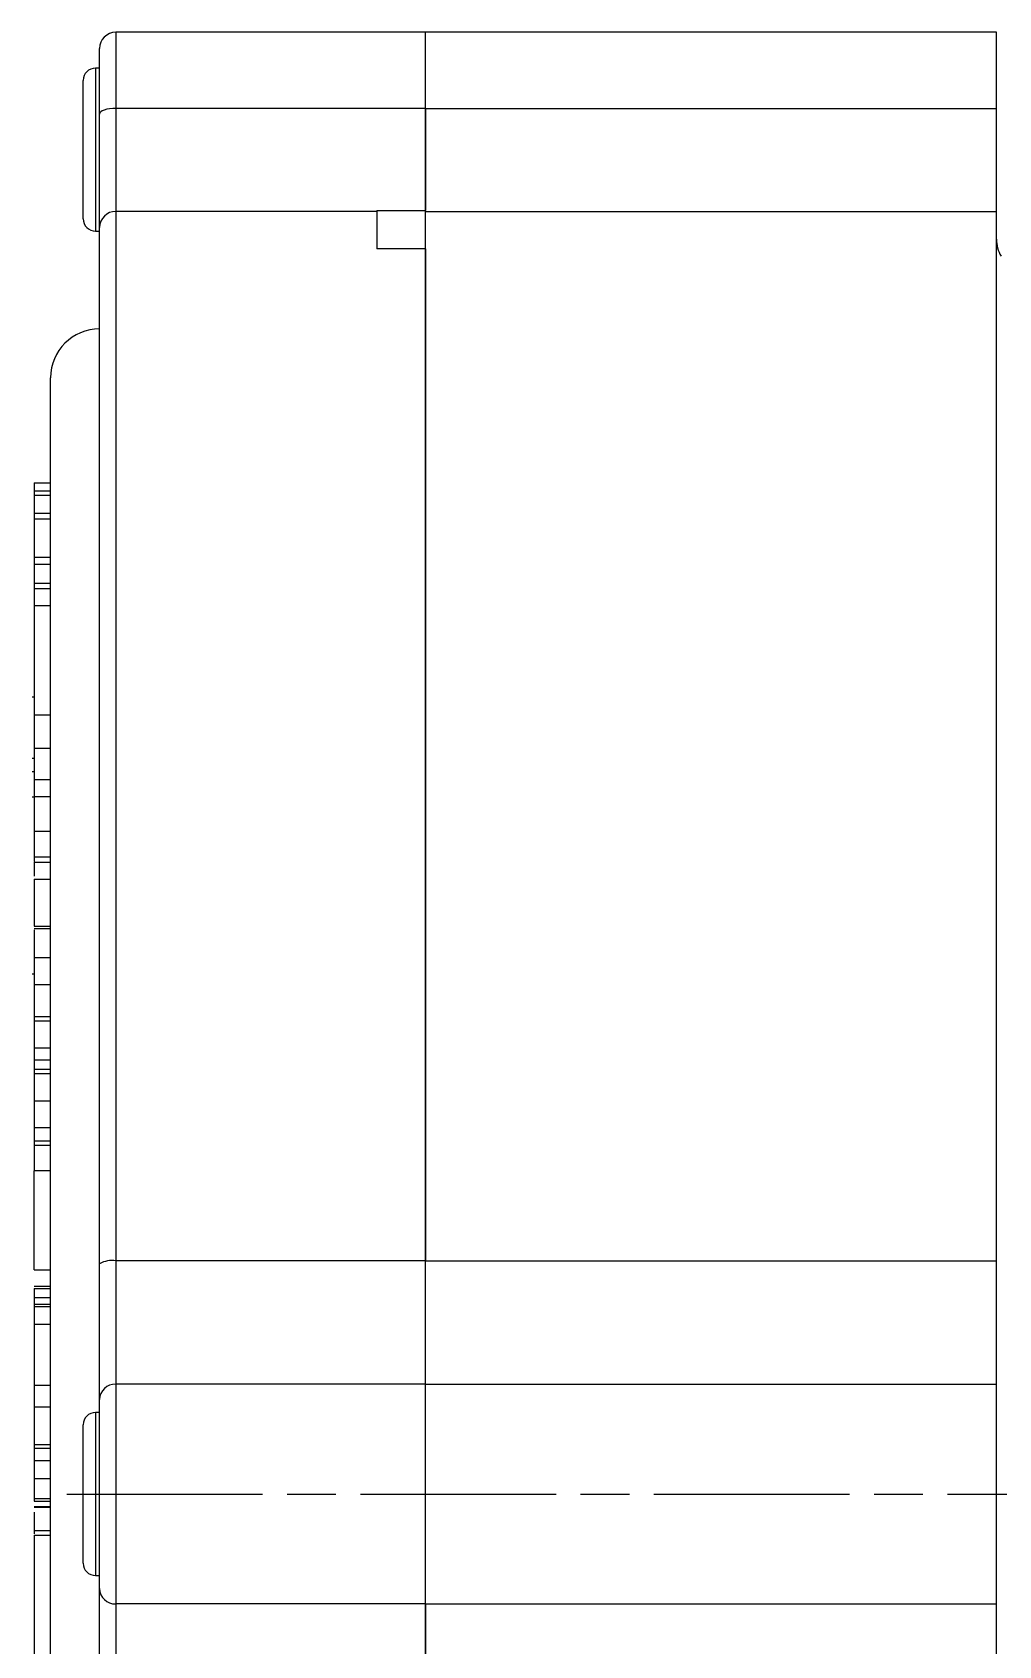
# Model space of a CAD drawing. Header units: millimetres. Extents: x 6533 to 7793, y 6972 to 7863.
# Drawn here: x 6807.3 to 6866.6, y 7242.1 to 7341.1 of the extents above; entities that cross this region are included whole.
import ezdxf

# ---------------------------------------------------------------- set-up
doc = ezdxf.new("R2010")
doc.units = ezdxf.units.MM
doc.linetypes.add('AM_ISO08W050', pattern=[18, 12, -1.5, 3, -1.5])
doc.layers.add('AM_7', color=4, linetype='AM_ISO08W050', lineweight=25)

msp = doc.modelspace()

# ---------------------------------------------------------------- linework, layer by layer
at = {"color": 7, "linetype": 'Continuous', "lineweight": 25}
for p, q in [((6831.469, 7341.069), (6812.469, 7341.069)), ((6812.469, 7341.069), (6812.469, 7336.401)), ((6866.469, 7341.069), (6831.469, 7341.069)), ((6831.469, 7336.401), (6831.469, 7341.069)), ((6866.469, 7336.401), (6866.469, 7341.069)), ((6811.469, 7336.049), (6811.469, 7340.069)), ((6811.469, 7338.869), (6811.219, 7338.869)), ((6811.219, 7338.869), (6811.219, 7333.869)), ((6810.469, 7333.869), (6810.469, 7338.119)), ((6811.469, 7329.095), (6811.469, 7336.049)), ((6812.469, 7336.401), (6812.469, 7330.078)), ((6831.469, 7336.401), (6812.469, 7336.401)), ((6831.469, 7336.401), (6866.469, 7336.401)), ((6831.469, 7330.078), (6831.469, 7336.401)), ((6831.469, 7336.401), (6831.469, 7330.135)), ((6866.469, 7330.078), (6866.469, 7336.401)), ((6810.469, 7329.619), (6810.469, 7333.869)), ((6811.219, 7333.869), (6811.219, 7328.869)), ((6812.469, 7330.078), (6812.469, 7265.682)), ((6828.469, 7330.078), (6812.469, 7330.078)), ((6828.469, 7330.135), (6831.469, 7330.135)), ((6828.469, 7330.135), (6828.469, 7330.078)), ((6828.469, 7330.078), (6828.469, 7327.778)), ((6831.469, 7330.078), (6866.469, 7330.078)), ((6831.469, 7265.682), (6831.469, 7330.078)), ((6866.469, 7265.682), (6866.469, 7330.078)), ((6811.219, 7328.869), (6811.469, 7328.869)), ((6811.469, 7265.503), (6811.469, 7329.095)), ((6831.469, 7327.778), (6828.469, 7327.778)), ((6831.469, 7327.778), (6831.469, 7265.682)), ((6808.469, 7182.869), (6808.469, 7319.869)), ((6807.469, 7313.425), (6808.469, 7313.425)), ((6807.469, 7313.425), (6807.469, 7312.924)), ((6807.469, 7312.924), (6808.469, 7312.924)), ((6807.469, 7312.924), (6807.469, 7312.654)), ((6807.469, 7312.654), (6808.469, 7312.654)), ((6807.469, 7312.654), (6807.469, 7311.56)), ((6807.469, 7311.56), (6808.469, 7311.56)), ((6807.469, 7311.56), (6807.469, 7311.211)), ((6807.469, 7311.211), (6808.469, 7311.211)), ((6807.469, 7311.211), (6807.469, 7308.85)), ((6807.469, 7308.85), (6808.469, 7308.85)), ((6807.469, 7308.85), (6807.469, 7308.429)), ((6807.469, 7308.429), (6808.469, 7308.429)), ((6807.469, 7308.429), (6807.469, 7307.268)), ((6807.469, 7307.268), (6808.469, 7307.268)), ((6807.469, 7307.268), (6807.469, 7306.934)), ((6807.469, 7306.934), (6808.469, 7306.934)), ((6807.469, 7306.934), (6807.469, 7305.924)), ((6807.469, 7305.886), (6808.469, 7305.886)), ((6807.469, 7305.886), (6807.469, 7299.18)), ((6807.469, 7300.266), (6807.344, 7300.266)), ((6807.469, 7299.18), (6808.469, 7299.18)), ((6807.469, 7299.18), (6807.469, 7297.14)), ((6807.469, 7297.14), (6808.469, 7297.14)), ((6807.469, 7297.14), (6807.469, 7295.219)), ((6807.469, 7296.515), (6807.344, 7296.515)), ((6807.344, 7295.714), (6807.469, 7295.714)), ((6807.469, 7295.219), (6808.469, 7295.219)), ((6807.469, 7295.219), (6807.469, 7294.174)), ((6807.344, 7294.154), (6807.469, 7294.154)), ((6807.469, 7294.174), (6808.469, 7294.174)), ((6807.469, 7294.174), (6807.469, 7292.037)), ((6807.469, 7292.037), (6808.469, 7292.037)), ((6807.469, 7292.037), (6807.469, 7290.473)), ((6807.469, 7290.473), (6808.469, 7290.473)), ((6807.469, 7290.473), (6807.469, 7290.177)), ((6807.469, 7290.135), (6808.469, 7290.135)), ((6807.469, 7290.135), (6807.469, 7289.283)), ((6807.469, 7289.108), (6808.469, 7289.108)), ((6807.469, 7286.213), (6808.469, 7286.213)), ((6807.469, 7286.076), (6808.469, 7286.076)), ((6807.469, 7286.001), (6807.469, 7284.289)), ((6807.469, 7284.289), (6808.469, 7284.289)), ((6807.469, 7284.289), (6807.469, 7282.635)), ((6807.469, 7283.281), (6807.344, 7283.281)), ((6807.469, 7282.635), (6808.469, 7282.635)), ((6807.469, 7282.635), (6807.469, 7280.683)), ((6807.469, 7280.683), (6808.469, 7280.683)), ((6807.469, 7280.683), (6807.469, 7280.411)), ((6807.469, 7280.411), (6808.469, 7280.411)), ((6807.469, 7280.411), (6807.469, 7278.752)), ((6807.469, 7278.752), (6808.469, 7278.752)), ((6807.469, 7278.752), (6807.469, 7278.012)), ((6807.469, 7278.012), (6808.469, 7278.012)), ((6807.469, 7278.012), (6807.469, 7277.439)), ((6807.469, 7277.439), (6808.469, 7277.439)), ((6807.469, 7277.439), (6807.469, 7277.167)), ((6807.469, 7277.167), (6808.469, 7277.167)), ((6807.469, 7277.167), (6807.469, 7275.508)), ((6807.469, 7275.508), (6808.469, 7275.508)), ((6807.469, 7275.508), (6807.469, 7273.864)), ((6807.469, 7273.864), (6808.469, 7273.864)), ((6807.469, 7273.864), (6807.469, 7273.037)), ((6807.469, 7273.037), (6808.469, 7273.037)), ((6807.469, 7273.037), (6807.469, 7272.787)), ((6807.469, 7272.787), (6808.469, 7272.787)), ((6807.469, 7272.787), (6807.469, 7271.223)), ((6807.469, 7271.223), (6808.469, 7271.223)), ((6807.469, 7268.916), (6807.469, 7271.212)), ((6807.469, 7265.123), (6807.469, 7268.916)), ((6811.469, 7257.173), (6811.469, 7265.503)), ((6812.469, 7265.682), (6812.469, 7258.109)), ((6831.469, 7265.682), (6812.469, 7265.682)), ((6831.469, 7265.682), (6866.469, 7265.682)), ((6831.469, 7258.109), (6831.469, 7265.682)), ((6866.469, 7258.109), (6866.469, 7265.682)), ((6807.469, 7265.123), (6808.469, 7265.123)), ((6807.469, 7264.124), (6808.469, 7264.124)), ((6807.469, 7263.98), (6808.469, 7263.98)), ((6807.469, 7263.98), (6807.469, 7263.422)), ((6807.469, 7263.422), (6808.469, 7263.422)), ((6807.469, 7263.422), (6807.469, 7263.03)), ((6807.469, 7263.03), (6808.469, 7263.03)), ((6807.469, 7263.03), (6807.469, 7262.886)), ((6807.469, 7262.886), (6808.469, 7262.886)), ((6807.469, 7262.886), (6807.469, 7261.788)), ((6807.469, 7261.788), (6808.469, 7261.788)), ((6807.469, 7261.788), (6807.469, 7258.049)), ((6807.469, 7258.049), (6808.469, 7258.049)), ((6807.469, 7258.049), (6807.469, 7256.72)), ((6812.469, 7258.109), (6812.469, 7244.629)), ((6831.469, 7258.109), (6812.469, 7258.109)), ((6831.469, 7258.109), (6866.469, 7258.109)), ((6831.469, 7244.629), (6831.469, 7258.109)), ((6866.469, 7244.629), (6866.469, 7258.109)), ((6807.469, 7256.72), (6808.469, 7256.72)), ((6811.469, 7256.369), (6811.219, 7256.369)), ((6811.219, 7256.369), (6811.219, 7246.369)), ((6811.469, 7245.565), (6811.469, 7257.173)), ((6810.469, 7247.119), (6810.469, 7255.619)), ((6807.469, 7254.609), (6807.469, 7254.408)), ((6807.469, 7254.408), (6808.469, 7254.408)), ((6807.469, 7254.408), (6807.469, 7254.177)), ((6807.469, 7254.177), (6808.469, 7254.177)), ((6807.469, 7253.569), (6807.469, 7252.317)), ((6807.469, 7253.426), (6808.469, 7253.426)), ((6807.469, 7252.317), (6808.469, 7252.317)), ((6807.469, 7252.317), (6807.469, 7251.103)), ((6807.469, 7251.103), (6808.469, 7251.103)), ((6807.469, 7250.93), (6808.469, 7250.93)), ((6807.469, 7250.613), (6808.469, 7250.613)), ((6807.469, 7250.556), (6808.469, 7250.556)), ((6807.469, 7249.124), (6808.469, 7249.124)), ((6807.469, 7249.124), (6807.469, 7248.933)), ((6807.469, 7248.848), (6808.469, 7248.848)), ((6807.469, 7248.848), (6807.469, 7239.775)), ((6811.219, 7246.369), (6811.469, 7246.369)), ((6811.469, 7237.235), (6811.469, 7245.565)), ((6831.469, 7244.629), (6812.469, 7244.629)), ((6812.469, 7244.629), (6812.469, 7237.057)), ((6831.469, 7244.629), (6866.469, 7244.629)), ((6831.469, 7237.057), (6831.469, 7244.629)), ((6831.469, 7244.629), (6831.469, 7237.344)), ((6866.469, 7237.057), (6866.469, 7244.629))]:
    msp.add_line(p, q, dxfattribs=at)
at = {"color": 7, "linetype": 'Continuous', "lineweight": 25, "flags": 128}
msp.add_lwpolyline([(6812.469, 7336.401), (6812.274, 7336.394), (6812.087, 7336.374), (6811.914, 7336.342), (6811.762, 7336.298), (6811.638, 7336.245), (6811.545, 7336.184), (6811.489, 7336.118), (6811.469, 7336.049)], dxfattribs=at)
at = {"color": 7, "linetype": 'Continuous', "lineweight": 25}
for centre, radius, start, end in [((6812.469, 7340.069), 1, 90, 180), ((6811.219, 7338.119), 0.75, 90, 180), ((6811.219, 7329.619), 0.75, 180, 270), ((6812.461, 7329.086), 0.992, 89.53784, 179.53026), ((6868.469, 7328.369), 2, 180, 211.04781), ((6811.469, 7319.869), 3, 90, 180), ((6812.227, 7264.15), 1.551, 81.02103, 119.26557), ((6812.438, 7257.14), 0.97, 88.17325, 178.0486), ((6811.219, 7255.619), 0.75, 90, 180), ((6811.219, 7247.119), 0.75, 180, 270), ((6812.438, 7245.598), 0.97, 181.9514, 271.82675)]:
    msp.add_arc(centre, radius, start, end, dxfattribs=at)
for points, knots in [([(6807.469, 7289.108), (6807.469, 7288.55), (6807.469, 7287.774), (6807.469, 7286.724), (6807.469, 7286.383), (6807.469, 7286.213)], [0, 0, 0, 0, 0.5613588, 0.7804822, 1, 1, 1, 1]), ([(6807.469, 7256.72), (6807.469, 7256.345), (6807.469, 7255.596), (6807.469, 7254.773), (6807.469, 7254.547), (6807.469, 7254.408)], [0, 0, 0, 0, 0.280047, 0.559985, 1, 1, 1, 1]), ([(6807.469, 7254.177), (6807.469, 7254.116), (6807.469, 7254.032), (6807.469, 7253.713), (6807.469, 7253.522), (6807.469, 7253.426)], [0, 0, 0, 0, 0.559564, 0.78005, 1, 1, 1, 1]), ([(6807.469, 7251.103), (6807.469, 7251.096), (6807.469, 7251.083), (6807.469, 7250.977), (6807.469, 7250.93)], [0, 0, 0, 0, 0.559951, 1, 1, 1, 1]), ([(6807.469, 7250.263), (6807.469, 7250.13), (6807.469, 7249.489), (6807.469, 7249.285), (6807.469, 7249.124)], [0, 0, 0, 0, 0.207257, 1, 1, 1, 1])]:
    msp.add_open_spline(points, degree=3, knots=knots, dxfattribs=at)
at = {"layer": 'AM_7'}
msp.add_line((6809.469, 7251.369), (7177.469, 7251.369), dxfattribs=at)

doc.saveas('drawing.dxf')
